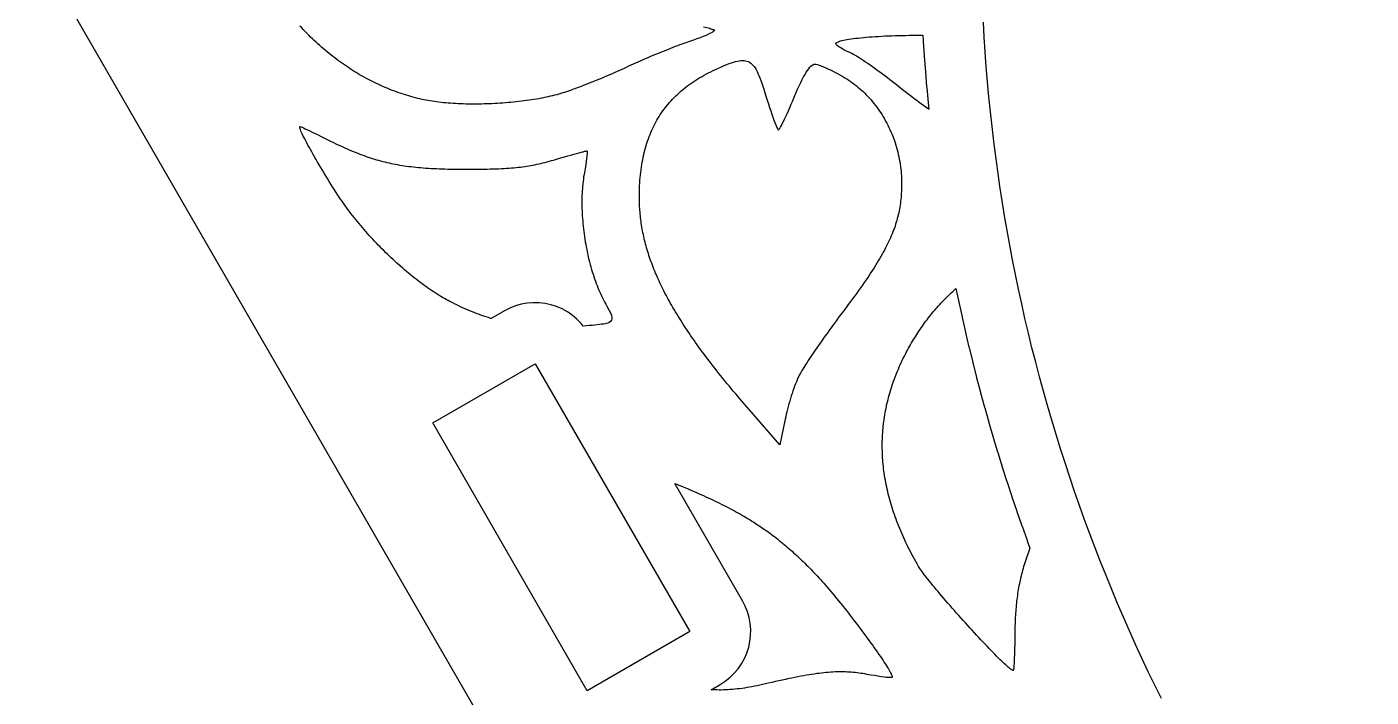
# Model space of a CAD drawing. Header units: millimetres. Extents: x 10 to 410, y 18 to 283.
# Drawn here: x 232 to 267.22, y 200.96 to 218.52 of the extents above; entities that cross this region are included whole.
import ezdxf

# ---------------------------------------------------------------- set-up
doc = ezdxf.new("R2010")
doc.units = ezdxf.units.MM
doc.layers.add('CUT', color=1, linetype='Continuous')

msp = doc.modelspace()

# ---------------------------------------------------------------- linework, layer by layer
at = {"layer": 'CUT'}
for points in [[(337, 160.3782), (372, 221), (337, 281.6218), (267, 281.6218), (232, 221), (267, 160.3782)], [(253.3971, 218.1683), (253.4411, 218.1773), (253.4889, 218.1862), (253.5405, 218.1948), (253.5957, 218.2032), (253.6542, 218.2114), (253.7161, 218.2192), (253.7811, 218.2268), (253.849, 218.2341), (253.9198, 218.2411), (253.9933, 218.2477), (254.0693, 218.254), (254.1478, 218.26), (254.2284, 218.2656), (254.3112, 218.2707), (254.396, 218.2755), (254.4825, 218.2798), (254.5707, 218.2837), (254.6604, 218.2872), (254.7515, 218.2901), (254.8438, 218.2926), (254.9372, 218.2946), (255.0316, 218.2961), (255.1267, 218.297), (255.2224, 218.2974), (255.2864, 218.2977), (255.3503, 218.2986), (255.414, 218.2999), (255.4776, 218.3018), (255.4786, 218.3018), (255.4865, 218.1621), (255.4874, 218.1482), (255.513, 217.7563), (255.514, 217.7424), (255.5431, 217.3508), (255.5442, 217.3368), (255.5767, 216.9455), (255.578, 216.9316), (255.6139, 216.5405), (255.6152, 216.5266), (255.632, 216.3596), (255.6227, 216.3661), (255.5646, 216.4069), (255.5052, 216.4492), (255.4444, 216.4931), (255.3822, 216.5386), (255.3186, 216.5857), (255.2534, 216.6345), (255.1865, 216.685), (255.118, 216.7373), (255.0478, 216.7914), (254.9757, 216.8474), (254.9017, 216.9052), (254.8257, 216.965), (254.7477, 217.0267), (254.6818, 217.0786), (254.6155, 217.1302), (254.5488, 217.1815), (254.482, 217.2321), (254.4153, 217.2821), (254.3491, 217.3311), (254.2835, 217.3791), (254.2187, 217.4258), (254.1551, 217.4712), (254.0928, 217.515), (254.0321, 217.5571), (253.9732, 217.5973), (253.9164, 217.6355), (253.8618, 217.6714), (253.8098, 217.705), (253.7606, 217.7361), (253.7144, 217.7644), (253.6715, 217.7899), (253.632, 217.8123), (253.5963, 217.8316), (253.5646, 217.8474), (253.537, 217.8598), (253.4598, 217.894), (253.3888, 217.9296), (253.326, 217.9652), (253.2736, 217.9994), (253.2336, 218.0309), (253.208, 218.0583), (253.1991, 218.0803), (253.2017, 218.0905), (253.2095, 218.1006), (253.2224, 218.1106), (253.2401, 218.1205), (253.2626, 218.1304), (253.2897, 218.1401), (253.3213, 218.1497), (253.3571, 218.1591)], [(248.0528, 213.8627), (248.0508, 213.9118), (248.0494, 213.9609), (248.0484, 214.0101), (248.0479, 214.0594), (248.0479, 214.1087), (248.0483, 214.158), (248.0493, 214.2074), (248.0507, 214.2568), (248.0526, 214.3064), (248.0549, 214.356), (248.0592, 214.428), (248.0642, 214.4992), (248.0702, 214.5696), (248.077, 214.6392), (248.0846, 214.7079), (248.0932, 214.7758), (248.1026, 214.8429), (248.1128, 214.9092), (248.124, 214.9746), (248.136, 215.0393), (248.149, 215.1032), (248.1628, 215.1662), (248.1775, 215.2285), (248.1931, 215.29), (248.2095, 215.3508), (248.2269, 215.4107), (248.2452, 215.4699), (248.2644, 215.5283), (248.2845, 215.5859), (248.3055, 215.6428), (248.3274, 215.6989), (248.3502, 215.7543), (248.374, 215.8089), (248.3986, 215.8628), (248.4242, 215.9159), (248.4507, 215.9684), (248.4782, 216.02), (248.5066, 216.071), (248.5359, 216.1212), (248.5661, 216.1708), (248.5973, 216.2196), (248.6294, 216.2677), (248.6625, 216.3151), (248.6965, 216.3618), (248.7315, 216.4078), (248.7674, 216.4531), (248.8043, 216.4978), (248.8422, 216.5417), (248.881, 216.585), (248.9208, 216.6276), (248.9615, 216.6695), (249.0032, 216.7108), (249.0459, 216.7514), (249.0896, 216.7914), (249.1342, 216.8307), (249.1799, 216.8693), (249.2265, 216.9074), (249.2741, 216.9447), (249.3227, 216.9815), (249.3723, 217.0176), (249.4228, 217.0531), (249.4744, 217.088), (249.527, 217.1222), (249.5806, 217.1559), (249.6352, 217.1889), (249.6908, 217.2213), (249.7475, 217.2532), (249.8051, 217.2844), (249.8638, 217.3151), (249.9235, 217.3451), (249.9842, 217.3746), (250.0459, 217.4035), (250.1245, 217.4393), (250.1989, 217.4724), (250.2695, 217.5028), (250.3363, 217.5303), (250.3994, 217.5549), (250.4591, 217.5765), (250.5156, 217.595), (250.5689, 217.6103), (250.6193, 217.6223), (250.6669, 217.631), (250.7118, 217.6362), (250.7543, 217.6379), (250.7945, 217.636), (250.8326, 217.6304), (250.8687, 217.621), (250.9029, 217.6077), (250.9356, 217.5905), (250.9667, 217.5692), (250.9965, 217.5438), (251.0252, 217.5142), (251.0529, 217.4803), (251.0797, 217.4419), (251.1059, 217.3991), (251.1316, 217.3517), (251.1569, 217.2997), (251.1821, 217.243), (251.2072, 217.1814), (251.2325, 217.1149), (251.2581, 217.0434), (251.2842, 216.9669), (251.3109, 216.8851), (251.3384, 216.7982), (251.3669, 216.7058), (251.3988, 216.6024), (251.4305, 216.5024), (251.4615, 216.4064), (251.4917, 216.3153), (251.5208, 216.2296), (251.5485, 216.15), (251.5747, 216.0772), (251.599, 216.0119), (251.6213, 215.9548), (251.6412, 215.9066), (251.6585, 215.8678), (251.673, 215.8394), (251.6845, 215.8218), (251.6925, 215.8157), (251.7005, 215.8208), (251.7124, 215.8358), (251.728, 215.8599), (251.747, 215.8929), (251.7691, 215.934), (251.7942, 215.9829), (251.8219, 216.0388), (251.8519, 216.1014), (251.8841, 216.17), (251.9182, 216.2441), (251.9539, 216.3232), (251.9909, 216.4068), (252.029, 216.4943), (252.068, 216.5852), (252.1075, 216.6788), (252.1524, 216.7847), (252.1958, 216.8834), (252.2375, 216.9751), (252.2777, 217.0598), (252.3164, 217.1375), (252.3535, 217.2082), (252.3891, 217.272), (252.4232, 217.3289), (252.4559, 217.379), (252.4871, 217.4223), (252.5169, 217.4588), (252.5453, 217.4885), (252.5724, 217.5116), (252.5981, 217.528), (252.6225, 217.5377), (252.6455, 217.5409), (252.6746, 217.5378), (252.7125, 217.5291), (252.7583, 217.5151), (252.8112, 217.4963), (252.8703, 217.473), (252.9347, 217.4456), (253.0034, 217.4146), (253.0756, 217.3803), (253.1504, 217.3431), (253.2269, 217.3034), (253.3042, 217.2615), (253.3813, 217.218), (253.433, 217.1875), (253.484, 217.1558), (253.5342, 217.1231), (253.5838, 217.0892), (253.6326, 217.0543), (253.6807, 217.0183), (253.728, 216.9812), (253.7746, 216.9432), (253.8204, 216.9041), (253.8655, 216.8641), (253.9097, 216.8231), (253.9532, 216.7811), (253.9958, 216.7383), (254.0376, 216.6945), (254.0786, 216.6498), (254.1188, 216.6043), (254.1581, 216.5579), (254.1965, 216.5107), (254.2341, 216.4627), (254.2708, 216.4139), (254.3066, 216.3643), (254.3415, 216.3139), (254.3755, 216.2628), (254.4086, 216.211), (254.4407, 216.1585), (254.4719, 216.1053), (254.5021, 216.0515), (254.5314, 215.997), (254.5597, 215.9419), (254.587, 215.8861), (254.6134, 215.8298), (254.6387, 215.7729), (254.663, 215.7155), (254.6863, 215.6575), (254.7085, 215.5991), (254.7297, 215.5401), (254.7499, 215.4806), (254.769, 215.4207), (254.787, 215.3604), (254.8039, 215.2996), (254.8197, 215.2385), (254.8344, 215.1769), (254.848, 215.115), (254.8605, 215.0528), (254.8718, 214.9902), (254.882, 214.9273), (254.891, 214.8642), (254.8989, 214.8008), (254.9055, 214.7371), (254.911, 214.6732), (254.9153, 214.609), (254.9184, 214.5447), (254.9202, 214.4802), (254.9208, 214.4156), (254.9205, 214.3619), (254.9196, 214.3087), (254.9181, 214.256), (254.9158, 214.2037), (254.913, 214.1518), (254.9094, 214.1004), (254.9052, 214.0492), (254.9002, 213.9984), (254.8946, 213.9479), (254.8881, 213.8976), (254.881, 213.8475), (254.873, 213.7975), (254.8643, 213.7477), (254.8547, 213.698), (254.8444, 213.6484), (254.8332, 213.5988), (254.8211, 213.5492), (254.8082, 213.4996), (254.7944, 213.4499), (254.7797, 213.4001), (254.7641, 213.3501), (254.7476, 213.3), (254.7301, 213.2497), (254.7117, 213.1991), (254.6923, 213.1482), (254.6719, 213.0971), (254.6505, 213.0456), (254.6281, 212.9937), (254.6046, 212.9413), (254.5801, 212.8886), (254.5545, 212.8353), (254.5279, 212.7815), (254.5001, 212.7272), (254.4712, 212.6723), (254.4412, 212.6167), (254.4101, 212.5605), (254.3778, 212.5036), (254.3443, 212.446), (254.3096, 212.3876), (254.2737, 212.3284), (254.2366, 212.2683), (254.1983, 212.2074), (254.1587, 212.1456), (254.1178, 212.0829), (254.0757, 212.0192), (254.0322, 211.9545), (253.9874, 211.8887), (253.9413, 211.8219), (253.8939, 211.754), (253.8451, 211.6849), (253.7949, 211.6146), (253.7433, 211.5432), (253.6903, 211.4704), (253.6359, 211.3964), (253.5801, 211.3211), (253.5228, 211.2444), (253.464, 211.1664), (253.413, 211.0987), (253.362, 211.0307), (253.3113, 210.9626), (253.2608, 210.8944), (253.2106, 210.8263), (253.1607, 210.7583), (253.1114, 210.6906), (253.0625, 210.6232), (253.0143, 210.5564), (252.9667, 210.4901), (252.9199, 210.4245), (252.8739, 210.3596), (252.8287, 210.2957), (252.7846, 210.2328), (252.7415, 210.1709), (252.6994, 210.1103), (252.6586, 210.051), (252.619, 209.9931), (252.5807, 209.9368), (252.5439, 209.882), (252.5085, 209.829), (252.4746, 209.7779), (252.4424, 209.7286), (252.4118, 209.6815), (252.383, 209.6365), (252.3561, 209.5937), (252.331, 209.5533), (252.3079, 209.5154), (252.2869, 209.4801), (252.2679, 209.4474), (252.2512, 209.4175), (252.2367, 209.3905), (252.2246, 209.3666), (252.2042, 209.3231), (252.1832, 209.2752), (252.1618, 209.2233), (252.1399, 209.1679), (252.1179, 209.1093), (252.0957, 209.048), (252.0736, 208.9842), (252.0517, 208.9186), (252.03, 208.8513), (252.0087, 208.783), (251.988, 208.7138), (251.968, 208.6444), (251.9487, 208.575), (251.9304, 208.5061), (251.9132, 208.438), (251.8971, 208.3713), (251.8823, 208.3062), (251.869, 208.2432), (251.7321, 207.5689), (250.9859, 208.4224), (250.924, 208.4935), (250.8627, 208.5641), (250.8022, 208.6343), (250.7425, 208.7039), (250.6835, 208.7731), (250.6252, 208.8419), (250.5676, 208.9101), (250.5108, 208.978), (250.4547, 209.0454), (250.3993, 209.1123), (250.3447, 209.1789), (250.2907, 209.245), (250.2375, 209.3106), (250.185, 209.3759), (250.1332, 209.4408), (250.0821, 209.5052), (250.0317, 209.5693), (249.982, 209.6329), (249.933, 209.6962), (249.8847, 209.759), (249.8371, 209.8215), (249.7902, 209.8837), (249.744, 209.9454), (249.6985, 210.0068), (249.6536, 210.0678), (249.6095, 210.1285), (249.566, 210.1889), (249.5232, 210.2488), (249.481, 210.3085), (249.4396, 210.3678), (249.3988, 210.4268), (249.3586, 210.4855), (249.3192, 210.5438), (249.2804, 210.6019), (249.2422, 210.6596), (249.2047, 210.7171), (249.1679, 210.7742), (249.1317, 210.8311), (249.0961, 210.8876), (249.0612, 210.9439), (249.027, 211), (248.9933, 211.0557), (248.9604, 211.1112), (248.928, 211.1664), (248.8963, 211.2214), (248.8652, 211.2761), (248.8347, 211.3306), (248.8049, 211.3849), (248.7757, 211.4389), (248.7471, 211.4927), (248.7191, 211.5462), (248.6917, 211.5996), (248.665, 211.6527), (248.6388, 211.7057), (248.6133, 211.7584), (248.5883, 211.811), (248.564, 211.8633), (248.5402, 211.9155), (248.5171, 211.9675), (248.4945, 212.0193), (248.4726, 212.071), (248.4512, 212.1224), (248.4304, 212.1738), (248.4102, 212.2249), (248.3906, 212.276), (248.3715, 212.3269), (248.353, 212.3776), (248.3351, 212.4282), (248.3178, 212.4787), (248.301, 212.5291), (248.2848, 212.5793), (248.2692, 212.6295), (248.2541, 212.6795), (248.2395, 212.7295), (248.2256, 212.7793), (248.2121, 212.8291), (248.1992, 212.8787), (248.1869, 212.9283), (248.1751, 212.9779), (248.1639, 213.0273), (248.1532, 213.0767), (248.143, 213.126), (248.1333, 213.1753), (248.1242, 213.2245), (248.1156, 213.2737), (248.1076, 213.3229), (248.1, 213.372), (248.093, 213.4211), (248.0865, 213.4702), (248.0805, 213.5192), (248.0751, 213.5683), (248.0701, 213.6173), (248.0656, 213.6664), (248.0617, 213.7154), (248.0582, 213.7645), (248.0553, 213.8136)], [(241.797, 212.2404), (241.7469, 212.2848), (241.6969, 212.3297), (241.6471, 212.3751), (241.5973, 212.421), (241.5478, 212.4674), (241.4984, 212.5142), (241.4493, 212.5615), (241.4003, 212.6092), (241.3516, 212.6574), (241.3031, 212.706), (241.2549, 212.7549), (241.207, 212.8042), (241.1594, 212.8539), (241.112, 212.9039), (241.0651, 212.9542), (241.0184, 213.0049), (240.9721, 213.0558), (240.9263, 213.107), (240.8808, 213.1585), (240.8357, 213.2102), (240.791, 213.2621), (240.7468, 213.3143), (240.7031, 213.3666), (240.6599, 213.4191), (240.6171, 213.4718), (240.5749, 213.5247), (240.5332, 213.5776), (240.492, 213.6307), (240.4514, 213.6839), (240.4114, 213.7372), (240.372, 213.7905), (240.3332, 213.8439), (240.2951, 213.8973), (240.2576, 213.9507), (240.2208, 214.0042), (240.1846, 214.0576), (240.1492, 214.111), (240.1031, 214.1815), (240.0571, 214.2528), (240.0111, 214.3248), (239.9652, 214.3973), (239.9196, 214.4702), (239.8744, 214.5432), (239.8296, 214.6161), (239.7853, 214.6889), (239.7418, 214.7612), (239.6989, 214.833), (239.657, 214.9041), (239.6159, 214.9741), (239.576, 215.0431), (239.5372, 215.1108), (239.4996, 215.177), (239.4634, 215.2415), (239.4286, 215.3041), (239.3954, 215.3648), (239.3638, 215.4232), (239.334, 215.4793), (239.306, 215.5327), (239.28, 215.5834), (239.256, 215.6312), (239.2342, 215.6758), (239.2146, 215.7172), (239.1973, 215.7551), (239.1825, 215.7893), (239.1703, 215.8197), (239.1607, 215.846), (239.1538, 215.8681), (239.1498, 215.8859), (239.1487, 215.899), (239.1506, 215.9075), (239.1557, 215.911), (239.1641, 215.9093), (239.1821, 215.9013), (239.2103, 215.8882), (239.248, 215.8704), (239.2945, 215.8483), (239.3488, 215.8223), (239.4102, 215.7927), (239.4781, 215.76), (239.5515, 215.7244), (239.6297, 215.6864), (239.712, 215.6463), (239.7975, 215.6045), (239.8855, 215.5614), (239.9752, 215.5174), (240.0366, 215.4874), (240.0973, 215.4582), (240.1572, 215.4297), (240.2164, 215.4021), (240.275, 215.3751), (240.333, 215.349), (240.3904, 215.3235), (240.4473, 215.2988), (240.5038, 215.2748), (240.5598, 215.2515), (240.6154, 215.2289), (240.6707, 215.207), (240.7256, 215.1858), (240.7804, 215.1652), (240.8349, 215.1453), (240.8892, 215.1261), (240.9435, 215.1075), (240.9976, 215.0895), (241.0517, 215.0722), (241.1059, 215.0555), (241.1601, 215.0394), (241.2143, 215.0239), (241.2687, 215.009), (241.3233, 214.9947), (241.3782, 214.9809), (241.4333, 214.9677), (241.4887, 214.9551), (241.5445, 214.943), (241.6006, 214.9314), (241.6573, 214.9204), (241.7144, 214.9099), (241.772, 214.8999), (241.8302, 214.8904), (241.8891, 214.8814), (241.9486, 214.8729), (242.0088, 214.8648), (242.0698, 214.8573), (242.1315, 214.8501), (242.1941, 214.8434), (242.2576, 214.8372), (242.322, 214.8314), (242.3874, 214.826), (242.4538, 214.821), (242.5212, 214.8165), (242.5898, 214.8123), (242.6595, 214.8085), (242.7304, 214.805), (242.8025, 214.802), (242.8759, 214.7993), (242.9506, 214.7969), (243.0267, 214.7949), (243.1042, 214.7932), (243.1831, 214.7919), (243.2635, 214.7908), (243.3455, 214.7901), (243.429, 214.7896), (243.5142, 214.7895), (243.6139, 214.7895), (243.71, 214.7899), (243.8027, 214.7904), (243.892, 214.7913), (243.9782, 214.7924), (244.0614, 214.7938), (244.1417, 214.7955), (244.2192, 214.7975), (244.2942, 214.7999), (244.3667, 214.8027), (244.4369, 214.8058), (244.505, 214.8093), (244.571, 214.8132), (244.6352, 214.8175), (244.6976, 214.8222), (244.7584, 214.8274), (244.8178, 214.8331), (244.8759, 214.8392), (244.9328, 214.8458), (244.9887, 214.853), (245.0437, 214.8606), (245.098, 214.8688), (245.1517, 214.8775), (245.205, 214.8868), (245.2579, 214.8967), (245.3107, 214.9072), (245.3635, 214.9183), (245.4164, 214.93), (245.4696, 214.9424), (245.5231, 214.9554), (245.5772, 214.9691), (245.6321, 214.9834), (245.6877, 214.9985), (245.7444, 215.0143), (245.8021, 215.0308), (245.8994, 215.0589), (245.994, 215.0861), (246.0853, 215.1122), (246.1724, 215.1369), (246.2549, 215.1602), (246.332, 215.1819), (246.4031, 215.2016), (246.4675, 215.2194), (246.5244, 215.2349), (246.5734, 215.248), (246.6136, 215.2585), (246.6444, 215.2662), (246.6652, 215.271), (246.6752, 215.2727), (246.6803, 215.2635), (246.6818, 215.237), (246.68, 215.1949), (246.6749, 215.1388), (246.6669, 215.0703), (246.656, 214.9911), (246.6426, 214.9028), (246.6267, 214.807), (246.6085, 214.7053), (246.5984, 214.6477), (246.5892, 214.5891), (246.5808, 214.5298), (246.5732, 214.4697), (246.5665, 214.4088), (246.5607, 214.3472), (246.5557, 214.285), (246.5515, 214.2221), (246.5481, 214.1586), (246.5455, 214.0946), (246.5437, 214.0301), (246.5428, 213.965), (246.5426, 213.8996), (246.5432, 213.8337), (246.5447, 213.7675), (246.5468, 213.7009), (246.5498, 213.6341), (246.5535, 213.567), (246.558, 213.4997), (246.5632, 213.4322), (246.5691, 213.3646), (246.5758, 213.2968), (246.5833, 213.2291), (246.5914, 213.1612), (246.6003, 213.0934), (246.6099, 213.0257), (246.6202, 212.958), (246.6312, 212.8905), (246.6429, 212.8231), (246.6552, 212.7559), (246.6683, 212.689), (246.682, 212.6223), (246.6964, 212.556), (246.7114, 212.49), (246.7271, 212.4244), (246.7435, 212.3592), (246.7605, 212.2945), (246.7781, 212.2303), (246.7964, 212.1666), (246.8153, 212.1036), (246.8348, 212.0411), (246.8549, 211.9793), (246.8756, 211.9182), (246.8969, 211.8578), (246.9188, 211.7981), (246.9413, 211.7393), (246.9644, 211.6814), (246.988, 211.6243), (247.0122, 211.5681), (247.037, 211.5129), (247.0623, 211.4587), (247.0882, 211.4055), (247.1146, 211.3533), (247.1415, 211.3023), (247.169, 211.2525), (247.197, 211.2038), (247.25, 211.1101), (247.2896, 211.0316), (247.3159, 210.9665), (247.3293, 210.9127), (247.33, 210.8685), (247.3183, 210.8318), (247.2944, 210.8007), (247.2587, 210.7733), (247.2427, 210.7657), (247.2193, 210.7579), (247.1888, 210.7502), (247.1517, 210.7425), (247.1081, 210.7349), (247.0587, 210.7273), (247.0036, 210.7199), (246.9434, 210.7127), (246.8783, 210.7056), (246.8087, 210.6989), (246.7351, 210.6924), (246.6577, 210.6862), (246.5769, 210.6803), (246.5748, 210.6802), (246.5203, 210.7489), (246.4111, 210.8617), (246.2914, 210.9633), (246.1622, 211.0527), (246.025, 211.1289), (245.8809, 211.1914), (245.7314, 211.2394), (245.578, 211.2726), (245.422, 211.2905), (245.265, 211.2931), (245.1085, 211.2803), (244.954, 211.2521), (244.803, 211.209), (244.657, 211.1513), (244.5173, 211.0796), (244.1683, 210.8781), (244.1507, 210.8833), (244.0917, 210.9015), (244.0327, 210.9204), (243.9738, 210.9401), (243.9149, 210.9605), (243.856, 210.9816), (243.7972, 211.0035), (243.7383, 211.0262), (243.6793, 211.0495), (243.6203, 211.0737), (243.5613, 211.0986), (243.5021, 211.1242), (243.4428, 211.1507), (243.3834, 211.1779), (243.3239, 211.2059), (243.2641, 211.2346), (243.2042, 211.2642), (243.1441, 211.2945), (243.0838, 211.3256), (243.0367, 211.3506), (242.9892, 211.3765), (242.9415, 211.4033), (242.8934, 211.4311), (242.8451, 211.4597), (242.7966, 211.4893), (242.7477, 211.5196), (242.6987, 211.5509), (242.6495, 211.583), (242.6, 211.6159), (242.5504, 211.6496), (242.5007, 211.684), (242.4508, 211.7193), (242.4007, 211.7553), (242.3506, 211.7921), (242.3004, 211.8295), (242.2501, 211.8677), (242.1997, 211.9066), (242.1494, 211.9461), (242.099, 211.9863), (242.0485, 212.0271), (241.9981, 212.0686), (241.9478, 212.1107), (241.8974, 212.1534), (241.8472, 212.1966)], [(257.9535, 203.624), (257.9464, 203.573), (257.9399, 203.5217), (257.9337, 203.4702), (257.928, 203.4184), (257.9227, 203.3664), (257.9177, 203.3141), (257.9132, 203.2615), (257.9091, 203.2086), (257.9054, 203.1553), (257.9021, 203.1017), (257.8991, 203.0477), (257.8965, 202.9933), (257.8942, 202.9384), (257.8923, 202.8831), (257.8907, 202.8273), (257.8895, 202.7711), (257.8886, 202.7144), (257.888, 202.6571), (257.8869, 202.5486), (257.8855, 202.4434), (257.8837, 202.3421), (257.8816, 202.2454), (257.8793, 202.1537), (257.8767, 202.0679), (257.8738, 201.9884), (257.8707, 201.916), (257.8675, 201.8512), (257.8641, 201.7946), (257.8606, 201.747), (257.8569, 201.7088), (257.8532, 201.6808), (257.8495, 201.6635), (257.8457, 201.6575), (257.8359, 201.6594), (257.8229, 201.6652), (257.8067, 201.6747), (257.7875, 201.6879), (257.7654, 201.7045), (257.7405, 201.7246), (257.713, 201.7479), (257.6828, 201.7744), (257.6502, 201.8039), (257.6152, 201.8363), (257.578, 201.8715), (257.5387, 201.9093), (257.4973, 201.9497), (257.454, 201.9924), (257.409, 202.0375), (257.3623, 202.0847), (257.3139, 202.1339), (257.2642, 202.1851), (257.2131, 202.238), (257.1607, 202.2926), (257.1073, 202.3488), (257.0528, 202.4063), (256.9974, 202.4652), (256.9413, 202.5252), (256.8845, 202.5863), (256.8271, 202.6484), (256.7693, 202.7112), (256.7111, 202.7747), (256.6527, 202.8388), (256.5942, 202.9033), (256.5357, 202.9681), (256.4773, 203.0331), (256.4191, 203.0982), (256.3612, 203.1632), (256.3038, 203.228), (256.247, 203.2925), (256.1908, 203.3567), (256.1354, 203.4202), (256.0809, 203.4831), (256.0274, 203.5452), (255.9751, 203.6064), (255.9239, 203.6665), (255.8741, 203.7255), (255.8258, 203.7831), (255.779, 203.8394), (255.7339, 203.8942), (255.6906, 203.9472), (255.6492, 203.9985), (255.6098, 204.0479), (255.5725, 204.0953), (255.5375, 204.1405), (255.5048, 204.1835), (255.4745, 204.224), (255.4469, 204.262), (255.4219, 204.2974), (255.3997, 204.3301), (255.3805, 204.3598), (255.3642, 204.3865), (255.3282, 204.4489), (255.2928, 204.5112), (255.2581, 204.5734), (255.2241, 204.6356), (255.1908, 204.6976), (255.1583, 204.7596), (255.1264, 204.8216), (255.0952, 204.8834), (255.0647, 204.9452), (255.0349, 205.0069), (255.0058, 205.0685), (254.9774, 205.1301), (254.9497, 205.1915), (254.9227, 205.253), (254.8964, 205.3143), (254.8708, 205.3756), (254.8459, 205.4367), (254.8217, 205.4979), (254.7982, 205.5589), (254.7753, 205.6199), (254.7532, 205.6808), (254.7318, 205.7416), (254.7111, 205.8024), (254.6911, 205.8631), (254.6717, 205.9237), (254.6531, 205.9843), (254.6352, 206.0448), (254.6179, 206.1052), (254.6014, 206.1655), (254.5856, 206.2258), (254.5704, 206.286), (254.556, 206.3461), (254.5422, 206.4062), (254.5292, 206.4662), (254.5168, 206.5261), (254.5052, 206.586), (254.4942, 206.6458), (254.4839, 206.7055), (254.4744, 206.7652), (254.4655, 206.8248), (254.4573, 206.8843), (254.4499, 206.9438), (254.4431, 207.0032), (254.437, 207.0625), (254.4316, 207.1217), (254.427, 207.1809), (254.423, 207.2401), (254.4197, 207.2991), (254.4171, 207.3581), (254.4152, 207.4171), (254.414, 207.4759), (254.4135, 207.5347), (254.4137, 207.5935), (254.4146, 207.6522), (254.4162, 207.7108), (254.4185, 207.7693), (254.4215, 207.8278), (254.4252, 207.8862), (254.4296, 207.9446), (254.4346, 208.0029), (254.4404, 208.0611), (254.4469, 208.1193), (254.4541, 208.1774), (254.4619, 208.2354), (254.4705, 208.2934), (254.4798, 208.3513), (254.4897, 208.4092), (254.5004, 208.467), (254.5117, 208.5247), (254.5238, 208.5824), (254.5365, 208.64), (254.55, 208.6975), (254.5641, 208.755), (254.579, 208.8124), (254.5945, 208.8698), (254.6107, 208.9271), (254.6277, 208.9844), (254.6453, 209.0416), (254.6636, 209.0987), (254.6826, 209.1558), (254.7024, 209.2128), (254.7228, 209.2698), (254.7439, 209.3266), (254.7657, 209.3835), (254.7882, 209.4403), (254.8114, 209.497), (254.8353, 209.5537), (254.8599, 209.6103), (254.8852, 209.6668), (254.9112, 209.7233), (254.9379, 209.7798), (254.9652, 209.8361), (254.9933, 209.8925), (255.0221, 209.9487), (255.0516, 210.005), (255.077, 210.0525), (255.1028, 210.0997), (255.1288, 210.1465), (255.155, 210.1929), (255.1816, 210.2389), (255.2084, 210.2846), (255.2355, 210.33), (255.2629, 210.375), (255.2907, 210.4196), (255.3187, 210.4639), (255.3471, 210.5079), (255.3758, 210.5515), (255.4048, 210.5948), (255.4342, 210.6378), (255.4639, 210.6805), (255.494, 210.7229), (255.5244, 210.765), (255.5552, 210.8067), (255.5864, 210.8482), (255.618, 210.8894), (255.65, 210.9303), (255.6824, 210.971), (255.7152, 211.0113), (255.7484, 211.0514), (255.782, 211.0913), (255.8161, 211.1309), (255.8506, 211.1702), (255.8855, 211.2093), (255.9209, 211.2482), (255.9568, 211.2868), (255.9931, 211.3252), (256.0299, 211.3634), (256.0671, 211.4014), (256.1049, 211.4391), (256.1432, 211.4767), (256.1819, 211.514), (256.2212, 211.5511), (256.261, 211.5881), (256.3013, 211.6249), (256.3421, 211.6615), (256.345, 211.664), (256.4169, 211.3181), (256.4198, 211.3045), (256.5031, 210.9207), (256.5061, 210.9071), (256.5928, 210.5241), (256.5959, 210.5105), (256.6859, 210.1282), (256.6892, 210.1147), (256.7825, 209.7332), (256.7859, 209.7197), (256.8826, 209.3391), (256.8861, 209.3255), (256.9861, 208.9458), (256.9897, 208.9323), (257.093, 208.5534), (257.0967, 208.54), (257.2033, 208.162), (257.2071, 208.1486), (257.317, 207.7716), (257.321, 207.7582), (257.4342, 207.3822), (257.4383, 207.3688), (257.5547, 206.9938), (257.5589, 206.9805), (257.6786, 206.6065), (257.6829, 206.5932), (257.8059, 206.2202), (257.8103, 206.207), (257.9366, 205.8351), (257.9411, 205.8219), (258.0706, 205.4512), (258.0753, 205.438), (258.208, 205.0684), (258.2127, 205.0553), (258.2842, 204.8616), (258.2754, 204.8395), (258.2554, 204.7874), (258.236, 204.7356), (258.2173, 204.684), (258.1991, 204.6327), (258.1816, 204.5816), (258.1647, 204.5306), (258.1483, 204.4799), (258.1326, 204.4293), (258.1174, 204.3788), (258.1028, 204.3284), (258.0887, 204.2782), (258.0752, 204.228), (258.0623, 204.1778), (258.0499, 204.1277), (258.038, 204.0776), (258.0266, 204.0275), (258.0157, 203.9774), (258.0054, 203.9272), (257.9956, 203.8769), (257.9862, 203.8266), (257.9773, 203.7762), (257.9689, 203.7256), (257.961, 203.6749)], [(242.6327, 208.1439), (245.3173, 209.6939), (249.3673, 202.6791), (246.6827, 201.1291)], [(251.2774, 205.39), (251.3227, 205.3587), (251.3676, 205.3271), (251.4122, 205.2953), (251.4564, 205.2633), (251.5003, 205.2309), (251.5439, 205.1983), (251.5872, 205.1654), (251.6303, 205.1322), (251.6731, 205.0987), (251.7157, 205.0649), (251.7581, 205.0307), (251.8003, 204.9962), (251.8423, 204.9613), (251.8841, 204.9261), (251.9259, 204.8904), (251.9674, 204.8544), (252.0089, 204.8181), (252.0503, 204.7812), (252.0916, 204.744), (252.1329, 204.7064), (252.1741, 204.6683), (252.2153, 204.6298), (252.2566, 204.5908), (252.2978, 204.5513), (252.339, 204.5114), (252.3804, 204.4709), (252.4217, 204.43), (252.4632, 204.3885), (252.5048, 204.3466), (252.5465, 204.3041), (252.5883, 204.261), (252.6303, 204.2174), (252.6725, 204.1733), (252.7148, 204.1285), (252.7547, 204.0858), (252.7961, 204.0406), (252.8387, 203.9933), (252.8826, 203.9437), (252.9277, 203.8922), (252.9738, 203.8388), (253.0208, 203.7836), (253.0688, 203.7268), (253.1175, 203.6685), (253.167, 203.6088), (253.217, 203.5478), (253.2676, 203.4856), (253.3185, 203.4225), (253.3698, 203.3584), (253.4214, 203.2936), (253.4731, 203.2281), (253.5248, 203.1621), (253.5766, 203.0957), (253.6282, 203.029), (253.6796, 202.9621), (253.7307, 202.8952), (253.7814, 202.8284), (253.8316, 202.7618), (253.8812, 202.6956), (253.9302, 202.6297), (253.9784, 202.5645), (254.0258, 202.5), (254.0722, 202.4363), (254.1176, 202.3736), (254.1619, 202.3119), (254.2049, 202.2514), (254.2467, 202.1922), (254.2871, 202.1345), (254.326, 202.0784), (254.3633, 202.0239), (254.3989, 201.9713), (254.4328, 201.9206), (254.4649, 201.8719), (254.495, 201.8254), (254.523, 201.7813), (254.549, 201.7396), (254.5728, 201.7004), (254.5942, 201.6639), (254.6133, 201.6302), (254.6298, 201.5994), (254.6439, 201.5716), (254.6552, 201.5471), (254.6638, 201.5258), (254.6695, 201.5079), (254.6723, 201.4936), (254.6721, 201.4829), (254.6688, 201.476), (254.655, 201.472), (254.626, 201.4711), (254.5831, 201.4732), (254.5276, 201.4782), (254.4611, 201.4857), (254.3848, 201.4958), (254.3002, 201.5082), (254.2086, 201.5227), (254.1114, 201.5392), (254.01, 201.5575), (253.9585, 201.5667), (253.9073, 201.5753), (253.8563, 201.5831), (253.8054, 201.5903), (253.7545, 201.5967), (253.7036, 201.6024), (253.6526, 201.6074), (253.6014, 201.6117), (253.5499, 201.6152), (253.4981, 201.618), (253.4458, 201.62), (253.3931, 201.6213), (253.3399, 201.6218), (253.286, 201.6215), (253.2314, 201.6205), (253.176, 201.6187), (253.1198, 201.6161), (253.0626, 201.6127), (253.0045, 201.6085), (252.9453, 201.6034), (252.8849, 201.5976), (252.8234, 201.5909), (252.7605, 201.5835), (252.6963, 201.5751), (252.6306, 201.566), (252.5635, 201.5559), (252.4947, 201.5451), (252.4243, 201.5333), (252.3522, 201.5207), (252.2782, 201.5072), (252.2024, 201.4929), (252.1247, 201.4776), (252.0449, 201.4614), (251.963, 201.4444), (251.8789, 201.4264), (251.7926, 201.4075), (251.704, 201.3877), (251.613, 201.367), (251.5195, 201.3453), (251.4235, 201.3227), (251.3498, 201.3054), (251.2774, 201.2891), (251.2063, 201.2736), (251.1363, 201.2589), (251.0674, 201.2451), (250.9997, 201.2322), (250.933, 201.2202), (250.8672, 201.2091), (250.8025, 201.1988), (250.7386, 201.1895), (250.6756, 201.1811), (250.6133, 201.1736), (250.5518, 201.167), (250.4911, 201.1613), (250.4309, 201.1565), (250.3714, 201.1527), (250.3124, 201.1499), (250.254, 201.1479), (250.196, 201.147), (250.1384, 201.147), (250.0812, 201.1479), (250.0243, 201.1498), (249.9676, 201.1527), (249.9282, 201.1555), (250.1673, 201.2935), (250.2993, 201.3786), (250.4223, 201.4762), (250.5351, 201.5854), (250.6367, 201.7051), (250.7261, 201.8342), (250.8023, 201.9715), (250.8648, 202.1155), (250.9128, 202.265), (250.946, 202.4185), (250.9639, 202.5745), (250.9665, 202.7315), (250.9537, 202.888), (250.9255, 203.0425), (250.8824, 203.1934), (250.8247, 203.3395), (250.753, 203.4791), (248.9742, 206.5601), (249.0371, 206.5346), (249.1104, 206.5045), (249.1827, 206.4746), (249.2539, 206.4448), (249.3242, 206.4152), (249.3934, 206.3858), (249.4616, 206.3564), (249.5289, 206.3272), (249.5952, 206.2981), (249.6606, 206.2691), (249.7251, 206.2401), (249.7887, 206.2112), (249.8515, 206.1824), (249.9133, 206.1537), (249.9743, 206.125), (250.0345, 206.0963), (250.0939, 206.0676), (250.1525, 206.0389), (250.2103, 206.0103), (250.2674, 205.9816), (250.3238, 205.9529), (250.3794, 205.9242), (250.4343, 205.8955), (250.4885, 205.8666), (250.5421, 205.8378), (250.595, 205.8088), (250.6473, 205.7798), (250.6989, 205.7506), (250.75, 205.7214), (250.8005, 205.6921), (250.8504, 205.6626), (250.8998, 205.633), (250.9487, 205.6032), (250.997, 205.5733), (251.0449, 205.5432), (251.0923, 205.513), (251.1392, 205.4825), (251.1857, 205.4519), (251.2318, 205.421)]]:
    msp.add_lwpolyline(points, close=True, dxfattribs=at)
for points in [[(249.732, 218.5213), (249.7774, 218.5107), (249.8195, 218.5004), (249.858, 218.4903), (249.8929, 218.4807), (249.9239, 218.4713), (249.951, 218.4624), (249.9739, 218.4539), (249.9925, 218.4458), (250.0067, 218.4381), (250.0132, 218.4277), (250.0062, 218.4133), (249.9864, 218.3954), (249.9547, 218.3743), (249.9119, 218.3503), (249.8587, 218.324), (249.7959, 218.2955), (249.7243, 218.2653), (249.6446, 218.2338), (249.5577, 218.2013), (249.4643, 218.1682), (249.3652, 218.1349), (249.3186, 218.1194), (249.2694, 218.1026), (249.2178, 218.0844), (249.1639, 218.0651), (249.108, 218.0447), (249.0501, 218.0233), (248.9905, 218.0008), (248.9293, 217.9775), (248.8667, 217.9533), (248.803, 217.9284), (248.7382, 217.9027), (248.6725, 217.8765), (248.6062, 217.8497), (248.5394, 217.8225), (248.4723, 217.7948), (248.405, 217.7669), (248.3378, 217.7386), (248.2708, 217.7102), (248.2042, 217.6817), (248.1381, 217.6532), (248.0728, 217.6246), (248.0084, 217.5962), (247.9451, 217.568), (247.8831, 217.54), (247.8225, 217.5124), (247.7636, 217.4851), (247.7064, 217.4583), (247.6493, 217.4315), (247.5903, 217.4043), (247.5296, 217.3767), (247.4675, 217.3488), (247.4041, 217.3206), (247.3395, 217.2923), (247.274, 217.2639), (247.2077, 217.2355), (247.1408, 217.2071), (247.0735, 217.1789), (247.006, 217.1508), (246.9384, 217.1231), (246.8709, 217.0956), (246.8038, 217.0686), (246.7371, 217.042), (246.671, 217.016), (246.6058, 216.9906), (246.5416, 216.966), (246.4786, 216.942), (246.4169, 216.919), (246.3568, 216.8968), (246.2984, 216.8756), (246.2419, 216.8555), (246.1875, 216.8365), (246.1353, 216.8187), (246.0856, 216.8022), (246.0385, 216.787), (245.9878, 216.7714), (245.9358, 216.7562), (245.8825, 216.7414), (245.8279, 216.727), (245.772, 216.713), (245.715, 216.6994), (245.6568, 216.6862), (245.5976, 216.6735), (245.5374, 216.6612), (245.4761, 216.6492), (245.414, 216.6378), (245.351, 216.6267), (245.2871, 216.6161), (245.2225, 216.6059), (245.1571, 216.5961), (245.091, 216.5868), (245.0244, 216.5779), (244.9571, 216.5694), (244.8893, 216.5614), (244.821, 216.5539), (244.7523, 216.5467), (244.6832, 216.5401), (244.6138, 216.5339), (244.5441, 216.5281), (244.4741, 216.5228), (244.404, 216.5179), (244.3337, 216.5135), (244.2634, 216.5096), (244.193, 216.5062), (244.1226, 216.5032), (244.0523, 216.5006), (243.9821, 216.4986), (243.912, 216.497), (243.8422, 216.4959), (243.7726, 216.4953), (243.7033, 216.4951), (243.6344, 216.4954), (243.5659, 216.4963), (243.4978, 216.4976), (243.4303, 216.4994), (243.3633, 216.5017), (243.2969, 216.5044), (243.2312, 216.5077), (243.1662, 216.5115), (243.1019, 216.5158), (243.0384, 216.5206), (242.9758, 216.5259), (242.9141, 216.5317), (242.8533, 216.538), (242.7936, 216.5448), (242.7349, 216.5521), (242.6773, 216.56), (242.6208, 216.5683), (242.5655, 216.5772), (242.5115, 216.5866), (242.4588, 216.5966), (242.4074, 216.6071), (242.3575, 216.6181), (242.2984, 216.6319), (242.2396, 216.6463), (242.181, 216.6613), (242.1227, 216.6769), (242.0645, 216.693), (242.0066, 216.7098), (241.9489, 216.7271), (241.8915, 216.745), (241.8342, 216.7635), (241.7772, 216.7826), (241.7204, 216.8023), (241.6639, 216.8225), (241.6075, 216.8434), (241.5514, 216.8648), (241.4955, 216.8868), (241.4398, 216.9094), (241.3843, 216.9326), (241.3291, 216.9564), (241.2741, 216.9808), (241.2193, 217.0057), (241.1647, 217.0313), (241.1103, 217.0574), (241.0562, 217.0842), (241.0022, 217.1115), (240.9485, 217.1394), (240.895, 217.1679), (240.8417, 217.197), (240.7887, 217.2267), (240.7358, 217.257), (240.6832, 217.2878), (240.6307, 217.3193), (240.5785, 217.3514), (240.5265, 217.384), (240.4748, 217.4173), (240.4232, 217.4511), (240.3718, 217.4855), (240.3207, 217.5206), (240.2697, 217.5562), (240.219, 217.5924), (240.1685, 217.6292), (240.1182, 217.6666), (240.0681, 217.7046), (240.0182, 217.7432), (239.9685, 217.7824), (239.919, 217.8222), (239.8698, 217.8626), (239.8207, 217.9036), (239.7719, 217.9452), (239.7232, 217.9874), (239.6748, 218.0302), (239.6265, 218.0735), (239.5785, 218.1175), (239.5307, 218.1621), (239.483, 218.2073), (239.4356, 218.2531), (239.3884, 218.2995), (239.3414, 218.3464), (239.2946, 218.394), (239.248, 218.4422), (239.2016, 218.491), (239.1553, 218.5404)], [(261.728, 200.9211), (261.5543, 201.2733), (261.3837, 201.627), (261.2161, 201.9822), (261.0517, 202.3388), (260.8905, 202.6969), (260.7323, 203.0563), (260.5773, 203.4171), (260.4254, 203.7792), (260.2767, 204.1427), (260.1312, 204.5074), (259.9889, 204.8734), (259.8498, 205.2407), (259.7138, 205.6091), (259.5811, 205.9787), (259.4517, 206.3494), (259.3254, 206.7213), (259.2025, 207.0942), (259.0827, 207.4682), (258.9663, 207.8433), (258.8531, 208.2193), (258.7432, 208.5963), (258.6366, 208.9743), (258.5333, 209.3531), (258.4334, 209.7329), (258.3367, 210.1135), (258.2434, 210.495), (258.1533, 210.8772), (258.0667, 211.2602), (257.9834, 211.644), (257.9034, 212.0284), (257.8268, 212.4136), (257.7535, 212.7994), (257.6837, 213.1858), (257.6171, 213.5729), (257.554, 213.9604), (257.4943, 214.3486), (257.4379, 214.7372), (257.385, 215.1263), (257.3354, 215.5159), (257.2893, 215.9059), (257.2465, 216.2962), (257.2072, 216.6869), (257.1712, 217.078), (257.1387, 217.4693), (257.1096, 217.861), (257.0839, 218.2528), (257.0617, 218.6449)]]:
    msp.add_lwpolyline(points, dxfattribs=at)

doc.saveas('drawing.dxf')
